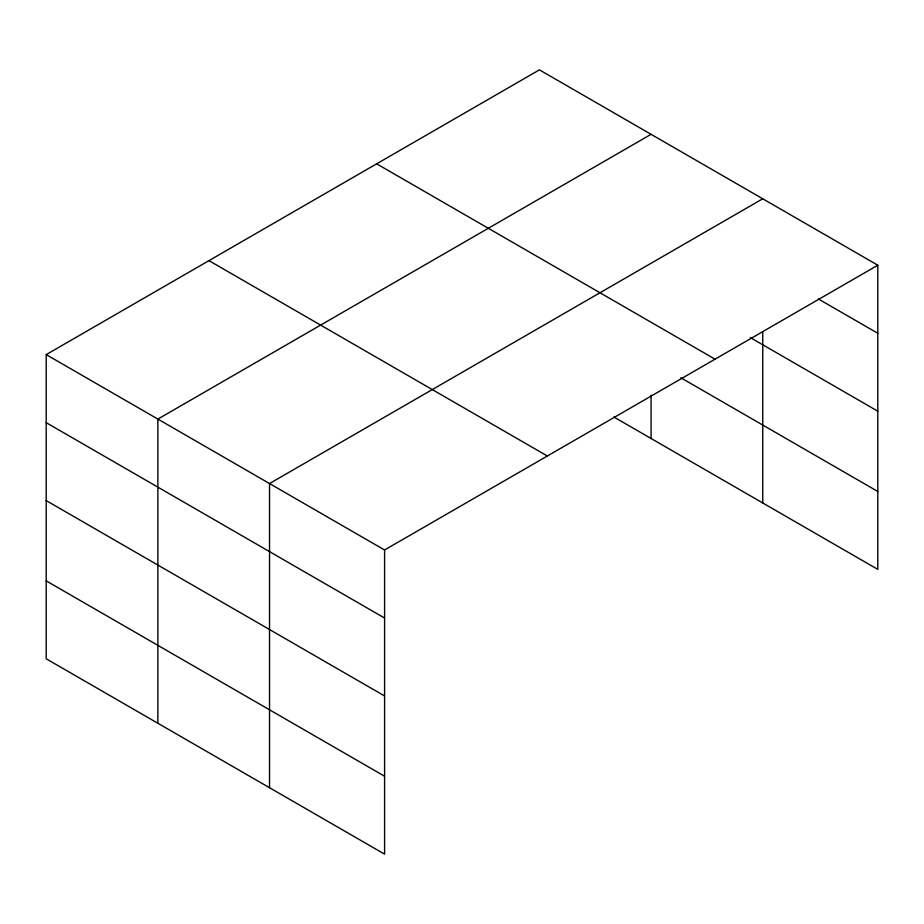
<?xml version="1.0" encoding="UTF-8"?>
<svg xmlns="http://www.w3.org/2000/svg" width="924" height="924" viewBox="0 0 924 924"><rect width="100%" height="100%" fill="white"/><g stroke="black" fill="none" stroke-linecap="round" stroke-linejoin="round"><path stroke-width="1.39" d="M762.75 331.785L762.75 502.968M46.2 354.608L384.58 549.976L384.58 854.146L46.2 658.789L46.2 354.608L539.42 69.854L877.8 265.211L877.8 569.392L613.871 417.013M651.085 134.315L157.865 419.08L157.865 723.261M762.75 198.787L269.531 483.552L269.531 787.722M384.58 549.976L877.8 265.211M818.421 298.995L877.8 333.275M750.346 337.607L877.8 411.192M376.657 163.825L715.037 359.182M680.861 377.777L877.8 491.476M208.963 260.637L547.343 456.006M46.2 422.672L384.58 618.041M46.2 500.589L384.58 695.957M46.2 580.873L384.58 776.229M651.085 395.206L651.085 438.496"/></g></svg>
